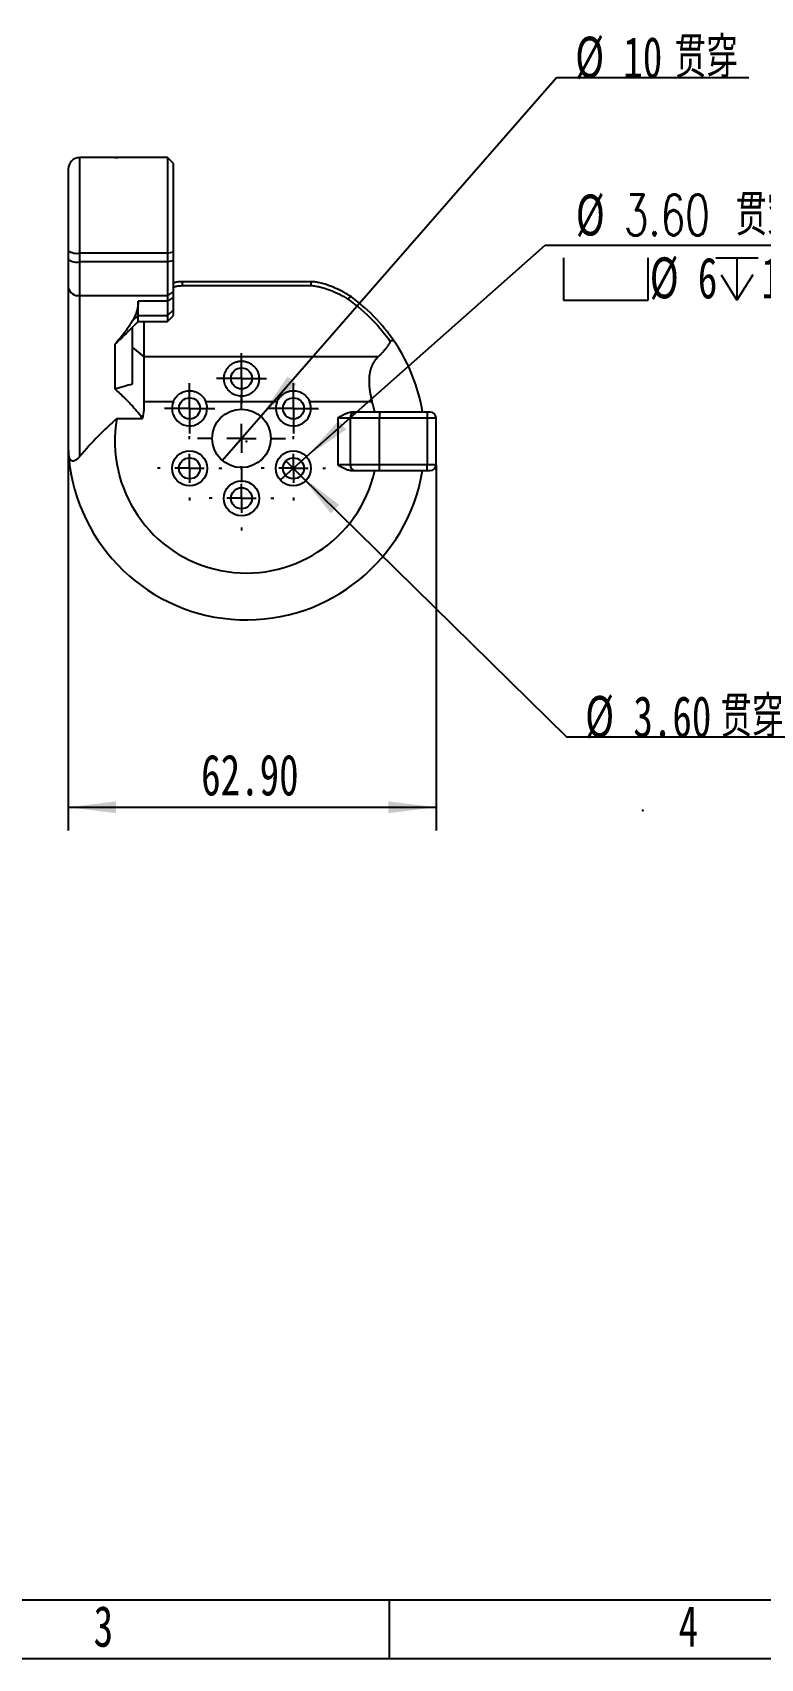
# Model space of a CAD drawing. Header units: millimetres. Extents: x 0 to 304, y 0 to 210.
# Drawn here: x 128 to 190.2, y 0 to 138.9 of the extents above; entities that cross this region are included whole.
import ezdxf

# ---------------------------------------------------------------- set-up
doc = ezdxf.new("R2010")
doc.units = ezdxf.units.MM
doc.header["$PDSIZE"] = -1
doc.layers.add('图框', color=7, linetype='Continuous')
doc.styles.add('SLDTEXTSTYLE0', font='TXT', dxfattribs={"width": 0.7, "bigfont": 'bigfont'})
doc.styles.add('SLDTEXTSTYLE3', font='TXT', dxfattribs={"width": 0.7})
doc.dimstyles.new('SLDDIMSTYLE0', dxfattribs={"dimtxt": 3.5, "dimasz": 4.08, "dimexe": 0, "dimexo": 0.0625, "dimgap": 0.875, "dimtad": 0, "dimtih": 1, "dimtoh": 1, "dimlfac": 2, "dimrnd": 1e-09, "dimzin": 4, "dimdsep": 46, "dimtxsty": 'SLDTEXTSTYLE3', "dimblk1": 'NONE', "dimsah": 1, "dimcen": 0, "dimadec": 0, "dimazin": 1, "dimtfac": 1, "dimtmove": 0, "dimatfit": 3, "dimldrblk": 'NONE', "dimfxl": 1, "dimfrac": 2, "dimtolj": 1, "dimtzin": 12, "dimarcsym": 0})
doc.dimstyles.new('SLDDIMSTYLE1', dxfattribs={"dimtxt": 3.5, "dimasz": 4.08, "dimexe": 0, "dimexo": 0.0625, "dimgap": 0.875, "dimtad": 0, "dimtih": 1, "dimtoh": 1, "dimlfac": 2, "dimrnd": 1e-09, "dimzin": 12, "dimdsep": 46, "dimtxsty": 'SLDTEXTSTYLE3', "dimblk1": 'NONE', "dimsah": 1, "dimcen": 0, "dimadec": 0, "dimazin": 3, "dimtfac": 1, "dimtmove": 0, "dimatfit": 3, "dimldrblk": 'NONE', "dimfxl": 1, "dimfrac": 2, "dimtolj": 1, "dimtzin": 12, "dimarcsym": 0})
doc.dimstyles.new('SLDDIMSTYLE2', dxfattribs={"dimtxt": 3.5, "dimasz": 4.08, "dimexe": 0, "dimexo": 0.0625, "dimgap": 0.875, "dimtad": 2, "dimlfac": 2, "dimrnd": 1e-09, "dimzin": 4, "dimdsep": 46, "dimtxsty": 'SLDTEXTSTYLE3', "dimsah": 1, "dimcen": 0.09, "dimadec": 0, "dimazin": 1, "dimtfac": 1, "dimtofl": 0, "dimtmove": 0, "dimatfit": 3, "dimfxl": 1, "dimfrac": 2, "dimtolj": 1, "dimtzin": 12, "dimarcsym": 0})

# ---------------------------------------------------------------- blocks, each defined once
blk = doc.blocks.new('_D')
at = {"layer": '图框'}
for p, q in [((149.65, 102.33), (150.93, 101.07)), ((150.93, 101.07), (173.64, 78.77)), ((173.64, 78.77), (193.12, 78.77))]:
    blk.add_line(p, q, dxfattribs=at)
blk.add_solid([(150.93, 101.07), (153.49, 97.85), (154.2, 98.57)], dxfattribs=at)
at = {"layer": '图框', "char_height": 3.5, "attachment_point": 1}
for s, insert, style in [('%%c', (175.22, 82.25), 'SLDTEXTSTYLE3'), ('3.60', (179.34, 82.24), 'SLDTEXTSTYLE3'), ('贯穿', (186.78, 82.24), 'SLDTEXTSTYLE0')]:
    blk.add_mtext(s, dxfattribs=dict(at, insert=insert, style=style))
blk = doc.blocks.new('_None')
blk = doc.blocks.new('SW_SYMBOL_HOLE_SPOT')
at = {"layer": '图框', "color": 0}
for p, q in [((0, 875), (0, 75)), ((1600, 75), (1600, 875)), ((0, 75), (1600, 75))]:
    blk.add_line(p, q, dxfattribs=at)
blk = doc.blocks.new('SW_SYMBOL_HOLE_DEPTH')
at = {"layer": '图框', "color": 0}
for p, q in [((0, 875), (800, 875)), ((400, 875), (400, 75)), ((100, 555), (400, 75)), ((700, 555), (400, 75))]:
    blk.add_line(p, q, dxfattribs=at)
blk = doc.blocks.new('_D_1')
at = {"layer": '图框'}
for p, q in [((151.41, 102.7), (171.79, 120.76)), ((171.79, 120.76), (193.36, 120.76)), ((149.17, 100.71), (151.41, 102.7))]:
    blk.add_line(p, q, dxfattribs=at)
blk.add_solid([(151.41, 102.7), (154.8, 105.02), (154.13, 105.78)], dxfattribs=at)
at = {"layer": '图框', "xscale": 0.0045117371, "yscale": 0.0045117371, "zscale": 0.0045117371}
for name, p in [('SW_SYMBOL_HOLE_SPOT', (173.38, 115.73)), ('SW_SYMBOL_HOLE_DEPTH', (186.39, 115.73))]:
    blk.add_blockref(name, p, dxfattribs=at)
at = {"layer": '图框', "char_height": 3.5, "attachment_point": 1}
for s, insert, style in [('%%c', (174.42, 125.1), 'SLDTEXTSTYLE3'), ('3.60 贯穿', (178.53, 125.09), 'SLDTEXTSTYLE0'), ('%%c', (180.74, 119.73), 'SLDTEXTSTYLE3'), ('6', (184.85, 119.72), 'SLDTEXTSTYLE3'), ('10', (190.28, 119.72), 'SLDTEXTSTYLE3')]:
    blk.add_mtext(s, dxfattribs=dict(at, insert=insert, style=style))
blk = doc.blocks.new('_D_2')
at = {"layer": '图框'}
for p, q in [((147.49, 106.15), (172.78, 135.1)), ((172.78, 135.1), (189.2, 135.1)), ((144.21, 102.38), (147.49, 106.15))]:
    blk.add_line(p, q, dxfattribs=at)
blk.add_solid([(147.49, 106.15), (150.56, 108.88), (149.8, 109.55)], dxfattribs=at)
at = {"layer": '图框', "char_height": 3.5, "attachment_point": 1}
for s, insert, style in [('贯穿', (182.87, 138.57), 'SLDTEXTSTYLE0'), ('%%c', (174.37, 138.59), 'SLDTEXTSTYLE3'), ('10', (178.48, 138.57), 'SLDTEXTSTYLE3')]:
    blk.add_mtext(s, dxfattribs=dict(at, insert=insert, style=style))
blk = doc.blocks.new('_D_3')
at = {"layer": '图框'}
for p, q in [((131.03, 104), (131.03, 70.74)), ((162.48, 102), (162.48, 70.74)), ((131.03, 72.74), (162.48, 72.74))]:
    blk.add_line(p, q, dxfattribs=at)
for points in [[(131.03, 72.74), (135.11, 72.23), (135.11, 73.24)], [(162.48, 72.74), (158.4, 73.24), (158.4, 72.23)]]:
    blk.add_solid(points, dxfattribs=at)
at = {"layer": '图框', "insert": (142.4, 77.25), "char_height": 3.5, "attachment_point": 1, "style": 'SLDTEXTSTYLE3'}
blk.add_mtext('62.90', dxfattribs=at)
blk = doc.blocks.new('SW_CENTERMARKSYMBOL_0')
at = {"layer": '图框', "color": 0}
for p, q in [((0, 2.5), (0, 3.75)), ((-2.5, 0), (-3.75, 0)), ((0, 0), (-1.25, 0)), ((0, 0), (0, 1.25)), ((0, 0), (0, -1.25)), ((0, 0), (1.25, 0)), ((2.5, 0), (3.75, 0)), ((0, -2.5), (0, -3.75))]:
    blk.add_line(p, q, dxfattribs=at)
blk = doc.blocks.new('SW_CENTERMARKSYMBOL_1')
at = {"layer": '图框', "color": 0}
for p, q in [((0, 1.25), (0, 2.15)), ((-1.25, 0), (-2.15, 0)), ((0, 0), (-1.25, 0)), ((0, 0), (0, 1.25)), ((0, 0), (0, -1.25)), ((0, 0), (1.25, 0)), ((1.25, 0), (2.15, 0)), ((0, -1.25), (0, -2.15))]:
    blk.add_line(p, q, dxfattribs=at)
blk = doc.blocks.new('SW_CENTERMARKSYMBOL_2')
at = {"layer": '图框', "color": 0}
for p, q in [((0, 1.25), (0, 2.15)), ((-1.25, 0), (-2.15, 0)), ((0, 0), (-1.25, 0)), ((0, 0), (0, 1.25)), ((0, 0), (0, -1.25)), ((0, 0), (1.25, 0)), ((1.25, 0), (2.15, 0)), ((0, -1.25), (0, -2.15))]:
    blk.add_line(p, q, dxfattribs=at)
blk = doc.blocks.new('SW_CENTERMARKSYMBOL_3')
at = {"layer": '图框', "color": 0}
for p, q in [((0, 2.5), (0, 2.75)), ((-2.5, 0), (-2.75, 0)), ((0, 0), (-1.25, 0)), ((0, 0), (0, 1.25)), ((0, 0), (0, -1.25)), ((0, 0), (1.25, 0)), ((2.5, 0), (2.75, 0)), ((0, -2.5), (0, -2.75))]:
    blk.add_line(p, q, dxfattribs=at)
blk = doc.blocks.new('SW_CENTERMARKSYMBOL_4')
at = {"layer": '图框', "color": 0}
for p, q in [((0, 1.25), (0, 2.15)), ((-1.25, 0), (-2.15, 0)), ((0, 0), (-1.25, 0)), ((0, 0), (0, 1.25)), ((0, 0), (0, -1.25)), ((0, 0), (1.25, 0)), ((1.25, 0), (2.15, 0)), ((0, -1.25), (0, -2.15))]:
    blk.add_line(p, q, dxfattribs=at)
blk = doc.blocks.new('SW_CENTERMARKSYMBOL_5')
at = {"layer": '图框', "color": 0}
for p, q in [((0, 2.5), (0, 2.75)), ((-2.5, 0), (-2.75, 0)), ((0, 0), (-1.25, 0)), ((0, 0), (0, 1.25)), ((0, 0), (0, -1.25)), ((0, 0), (1.25, 0)), ((2.5, 0), (2.75, 0)), ((0, -2.5), (0, -2.75))]:
    blk.add_line(p, q, dxfattribs=at)
blk = doc.blocks.new('SW_CENTERMARKSYMBOL_6')
at = {"layer": '图框', "color": 0}
for p, q in [((0, 2.5), (0, 2.75)), ((-2.5, 0), (-2.75, 0)), ((0, 0), (-1.25, 0)), ((0, 0), (0, 1.25)), ((0, 0), (0, -1.25)), ((0, 0), (1.25, 0)), ((2.5, 0), (2.75, 0)), ((0, -2.5), (0, -2.75))]:
    blk.add_line(p, q, dxfattribs=at)

msp = doc.modelspace()

# ---------------------------------------------------------------- linework, layer by layer
at = {"color": 7, "linetype": 'Continuous', "lineweight": 25}
for p, q in [((135.0305, 128.2513), (132.0305, 128.2513)), ((132.0305, 120.09), (132.0305, 128.2513)), ((139.5305, 128.2467), (135.2805, 128.2467)), ((139.5305, 128.2467), (139.5305, 120.09)), ((131.0305, 127.2513), (131.0305, 120.299)), ((140.0305, 127.7513), (140.0255, 127.7513)), ((140.0305, 120.1945), (140.0305, 127.7513)), ((131.0305, 120.299), (131.0305, 119.5436)), ((131.0305, 119.5436), (131.0305, 117.1546)), ((139.5305, 120.09), (132.0305, 120.09)), ((132.0305, 119.3345), (132.0305, 120.09)), ((139.5305, 120.09), (140.0305, 120.1945)), ((139.5305, 120.09), (139.5305, 119.3345)), ((140.0305, 119.439), (140.0305, 120.1945)), ((139.5305, 119.3345), (132.0305, 119.3345)), ((132.0305, 116.4677), (132.0305, 119.3345)), ((140.0305, 119.439), (139.5305, 119.3345)), ((139.5305, 119.3345), (139.5305, 116.4677)), ((140.0305, 116.8112), (140.0305, 119.439)), ((131.0305, 117.1546), (131.0305, 104.0013)), ((140.0305, 116.8112), (139.5305, 116.4677)), ((140.0305, 116.3213), (140.0305, 116.8112)), ((151.7746, 117.6496), (140.7863, 117.6496)), ((140.7863, 117.317), (151.7746, 117.317)), ((132.0305, 116.4677), (139.5305, 116.4677)), ((132.0305, 102.7236), (132.0305, 116.4677)), ((139.5305, 115.9779), (137.0305, 115.9779)), ((137.0305, 114.7699), (137.0305, 115.9779)), ((139.5305, 116.4677), (139.5305, 115.9779)), ((140.0305, 116.3213), (139.5305, 115.9779)), ((139.5305, 115.9779), (139.5305, 114.7699)), ((140.0305, 115.2342), (140.0305, 116.3213)), ((155.2373, 116.3438), (155.0443, 116.4696)), ((136.5219, 114.2977), (137.0305, 114.7699)), ((136.5305, 113.7513), (137.0305, 114.2513)), ((137.0305, 114.7699), (139.5305, 114.7699)), ((137.0305, 114.2513), (137.0305, 114.7699)), ((137.0305, 114.2513), (139.5305, 114.2513)), ((137.5305, 111.2393), (137.5305, 114.2513)), ((140.0305, 115.2342), (139.5305, 114.7699)), ((139.5305, 114.7699), (139.5305, 114.2513)), ((139.5305, 114.2513), (140.0305, 114.7513)), ((140.0305, 114.7513), (140.0305, 115.2342)), ((136.5305, 108.9207), (136.5305, 113.7574)), ((135.0305, 112.3054), (135.0305, 108.4826)), ((137.5305, 111.2393), (136.5305, 112.0602)), ((137.5305, 107.4142), (137.5305, 111.2393)), ((157.5424, 111.2393), (137.5305, 111.2393)), ((137.5305, 107.4143), (140.0321, 107.4143)), ((142.791, 107.4143), (148.9089, 107.4143)), ((151.6678, 107.4143), (157.0003, 107.4143)), ((135.202, 105.9583), (137.4016, 105.9583)), ((154.082, 106.0013), (154.082, 102.0013)), ((154.082, 106.0013), (155.1532, 106.0013)), ((155.1532, 106.0013), (157.6527, 106.0013)), ((155.1532, 102.0013), (155.1532, 106.0013)), ((155.5103, 106.5013), (155.4049, 106.5013)), ((157.6527, 106.5013), (155.5103, 106.5013)), ((161.7305, 106.5013), (157.6527, 106.5013)), ((157.6527, 106.5013), (157.6527, 106.0013)), ((157.6527, 102.0013), (157.6527, 106.0013)), ((157.6527, 106.0013), (161.7305, 106.0013)), ((161.9805, 106.5013), (161.7305, 106.5013)), ((161.7305, 106.5013), (161.7305, 106.0013)), ((161.7305, 106.0013), (162.4805, 106.0013)), ((161.7305, 106.0013), (161.7305, 102.0013)), ((162.4805, 102.0013), (162.4805, 106.0013)), ((155.1532, 102.0013), (154.082, 102.0013)), ((157.6527, 102.0013), (155.1532, 102.0013)), ((155.4049, 101.5013), (155.5103, 101.5013)), ((155.5103, 101.5013), (157.6527, 101.5013)), ((157.6527, 101.5013), (157.6527, 102.0013)), ((161.7305, 102.0013), (157.6527, 102.0013)), ((157.6527, 101.5013), (161.7305, 101.5013)), ((161.7305, 101.5013), (161.7305, 102.0013)), ((162.4805, 102.0013), (161.7305, 102.0013)), ((161.7305, 101.5013), (161.9805, 101.5013))]:
    msp.add_line(p, q, dxfattribs=at)
at = {"color": 7, "linetype": 'Continuous'}
for p, q in [((146.2805, 104.0013), (146.2805, 104.0695)), ((146.2805, 104.0013), (146.3146, 104.0013)), ((180.1587, 72.4669), (180.1587, 72.5226)), ((180.1587, 72.4669), (180.1828, 72.453))]:
    msp.add_line(p, q, dxfattribs=at)
at = {"color": 7, "linetype": 'Continuous', "lineweight": 25, "flags": 128}
msp.add_lwpolyline([(140.0255, 127.7513), (139.7524, 128.0246), (139.5305, 128.2467)], dxfattribs=at)
at = {"color": 7, "linetype": 'Continuous', "lineweight": 25}
for centre, radius in [((145.8499, 109.3876), 0.9), ((141.4116, 106.8251), 0.9), ((150.2883, 106.8251), 0.9), ((145.8499, 104.2626), 2.5), ((141.4116, 101.7001), 1.5), ((150.2883, 101.7001), 1.5), ((141.4116, 101.7001), 0.9), ((150.2883, 101.7001), 0.9), ((145.8499, 99.1376), 1.5), ((145.8499, 99.1376), 0.9)]:
    msp.add_circle(centre, radius, dxfattribs=at)
for centre, radius, start, end in [((132.0305, 127.2513), 1, 90, 180), ((131.7914, 121.4424), 1.3734, 236.355862, 280.024372), ((131.7914, 120.6869), 1.3734, 236.355862, 280.024372), ((131.8984, 117.3469), 0.889, 192.48905, 278.542298), ((146.2805, 104.0013), 15.25, 9.435339, 33.398034), ((141.4116, 106.8251), 1.5, 156.871948, 0), ((141.4116, 106.8251), 1.5, 0, 23.128052), ((150.2883, 106.8251), 1.5, 156.871948, 0), ((150.2883, 106.8251), 1.5, 0, 23.128052), ((146.2805, 104.0013), 11.25, 12.839588, 17.660283), ((146.2805, 104.0013), 11.25, 169.982028, 347.160412), ((155.5961, 106.0626), 0.4471, 101.06073, 187.874742), ((161.9805, 106.0013), 0.5, 0, 90), ((146.2805, 104.0013), 15.25, 184.87698, 350.564661), ((155.5961, 101.9401), 0.4471, 172.125258, 258.93927), ((161.9805, 102.0013), 0.5, 270, 0)]:
    msp.add_arc(centre, radius, start, end, dxfattribs=at)
msp.add_ellipse((146.2805, -11.9522), major_axis=(0, 122.6881), ratio=0.32675907, start_param=0.27998773, end_param=0.36340091, dxfattribs=at)
for points, knots in [([(135.0305, 128.2513), (135.0308, 128.2513), (135.0316, 128.2513), (135.0386, 128.251), (135.0517, 128.2505), (135.0729, 128.2498), (135.1088, 128.2488), (135.1609, 128.2477), (135.223, 128.2469), (135.2626, 128.2467), (135.2805, 128.2467)], [0, 0, 0, 0, 0.07825355, 0.16743449, 0.26753792, 0.37855769, 0.50048648, 0.69717054, 0.86370476, 1, 1, 1, 1]), ([(135.2805, 128.2467), (135.2521, 128.2468), (135.2061, 128.247), (135.1478, 128.248), (135.1158, 128.2487), (135.1036, 128.249), (135.1036, 128.249)], [0, 0, 0, 0, 0.43060847, 0.69787315, 0.99920741, 1, 1, 1, 1]), ([(140.7863, 117.6497), (140.6679, 117.6433), (140.4534, 117.6317), (140.2025, 117.5847), (140.0698, 117.5541), (140.0305, 117.545)], [0, 0, 0, 0, 0.46450761, 0.84147935, 1, 1, 1, 1]), ([(140.0305, 117.2021), (140.0772, 117.2136), (140.2308, 117.2513), (140.4823, 117.299), (140.6895, 117.3113), (140.7863, 117.317)], [0, 0, 0, 0, 0.18910724, 0.62088092, 1, 1, 1, 1]), ([(140.7863, 117.642), (140.7863, 117.6433), (140.7863, 117.6474), (140.7863, 117.5878), (140.7863, 117.4764), (140.7863, 117.3701), (140.7863, 117.317)], [0, 0, 0, 0, 0.14458794, 0.4297253, 0.71486265, 1, 1, 1, 1]), ([(155.0575, 116.4653), (154.9326, 116.5449), (154.7101, 116.6866), (154.3983, 116.8548), (154.1654, 116.9699), (153.9941, 117.0476), (153.8516, 117.1089), (153.7061, 117.1693), (153.538, 117.2363), (153.3298, 117.3139), (153.1087, 117.3892), (152.8804, 117.4584), (152.6574, 117.5182), (152.4026, 117.5749), (152.1062, 117.6317), (151.8915, 117.6429), (151.7746, 117.649)], [0, 0, 0, 0, 0.12825207, 0.2284542, 0.30138197, 0.34850085, 0.39043429, 0.4350738, 0.48271122, 0.54356484, 0.62330319, 0.68057844, 0.7454573, 0.81867117, 0.90129892, 1, 1, 1, 1]), ([(151.7746, 117.642), (151.7746, 117.6434), (151.7746, 117.6475), (151.7746, 117.5879), (151.7746, 117.4764), (151.7746, 117.3701), (151.7746, 117.317)], [0, 0, 0, 0, 0.14642795, 0.43095197, 0.71547598, 1, 1, 1, 1]), ([(151.7746, 117.317), (151.8473, 117.317), (151.9185, 117.3117), (152.0614, 117.2953), (152.1334, 117.2843), (152.3486, 117.2464), (152.4901, 117.2153), (152.9082, 117.1087), (153.1796, 117.0198), (153.7119, 116.8186), (153.9721, 116.7051), (154.4753, 116.4513), (154.7177, 116.3107), (154.9436, 116.1531)], [0, 0, 0, 0, 0.0625, 0.0625, 0.125, 0.125, 0.25, 0.25, 0.5, 0.5, 0.75, 0.75, 1, 1, 1, 1]), ([(137.0305, 115.9779), (137.0305, 115.7114), (136.9906, 115.445), (136.8253, 114.8923), (136.7, 114.6062), (136.5219, 114.2977)], [0, 0, 0, 0, 0.5, 0.5, 1, 1, 1, 1]), ([(154.9436, 116.1531), (155.7176, 115.613), (156.4191, 115.0111), (157.6322, 113.7693), (158.1457, 113.1305), (158.5629, 112.5275)], [0, 0, 0, 0, 0.5, 0.5, 1, 1, 1, 1]), ([(159.0122, 112.3957), (158.5805, 113.0504), (158.0465, 113.746), (156.7812, 115.0993), (156.0477, 115.7557), (155.2373, 116.3438)], [0, 0, 0, 0, 0.5, 0.5, 1, 1, 1, 1]), ([(136.5219, 114.2977), (136.3529, 114.0052), (136.1501, 113.6982), (135.66, 113.0403), (135.373, 112.6893), (135.0305, 112.3054)], [0, 0, 0, 0, 0.5, 0.5, 1, 1, 1, 1]), ([(158.5629, 112.5275), (158.57, 112.5392), (158.5836, 112.5616), (158.6082, 112.5893), (158.6347, 112.6106), (158.6632, 112.625), (158.6935, 112.6327), (158.7384, 112.6338), (158.8047, 112.6125), (158.8801, 112.5569), (158.9513, 112.4825), (158.9909, 112.4261), (159.0122, 112.3957)], [0, 0, 0, 0, 0.08096476, 0.15582558, 0.22532657, 0.29040467, 0.35222128, 0.41216384, 0.54541067, 0.69891801, 0.83779887, 1, 1, 1, 1]), ([(157.5424, 111.2393), (157.5158, 111.2137), (157.4632, 111.1631), (157.3889, 111.0829), (157.3191, 111.0006), (157.2537, 110.9159), (157.1927, 110.829), (157.1361, 110.7399), (157.0837, 110.6486), (157.0354, 110.5551), (156.9912, 110.4596), (156.951, 110.362), (156.9148, 110.2623), (156.8823, 110.1606), (156.8536, 110.0568), (156.8285, 109.951), (156.807, 109.8431), (156.789, 109.7331), (156.7579, 109.4959), (156.7397, 109.1129), (156.7696, 108.659), (156.8181, 108.2845), (156.867, 107.9973), (156.9271, 107.7066), (156.9757, 107.5122), (157.0003, 107.4143)], [0, 0, 0, 0, 0.03290534, 0.06519327, 0.09690048, 0.12806438, 0.15872313, 0.1889156, 0.2186814, 0.24806086, 0.277095, 0.30582547, 0.3342945, 0.36254484, 0.39061964, 0.41856238, 0.44641673, 0.47422646, 0.50203531, 0.62310082, 0.74608914, 0.80906287, 0.87201876, 0.93548695, 1, 1, 1, 1]), ([(158.5629, 112.5275), (158.5399, 112.4873), (158.4938, 112.4067), (158.4207, 112.2889), (158.3447, 112.173), (158.2654, 112.0593), (158.1831, 111.9476), (158.0701, 111.8024), (157.9228, 111.6276), (157.7378, 111.4274), (157.6076, 111.302), (157.5424, 111.2393)], [0, 0, 0, 0, 0.082336331, 0.164973696, 0.247945694, 0.331284726, 0.415021974, 0.49918738, 0.66586112, 0.832734005, 1, 1, 1, 1]), ([(147.3499, 109.3626), (147.3496, 109.3395), (147.349, 109.2933), (147.3438, 109.2235), (147.3355, 109.1535), (147.3117, 109.01), (147.2494, 108.7949), (147.1181, 108.5481), (146.9627, 108.3482), (146.7946, 108.1902), (146.6023, 108.0578), (146.3186, 107.9226), (146.0081, 107.8568), (145.6965, 107.8644), (145.466, 107.9067), (145.2419, 107.9843), (145.0346, 108.097), (144.8495, 108.2371), (144.6383, 108.4567), (144.4392, 108.7864), (144.3543, 109.1455), (144.3466, 109.4272), (144.3777, 109.7005), (144.4834, 110.0241), (144.6684, 110.3029), (144.8553, 110.4913), (145.0176, 110.6158), (145.1992, 110.7199), (145.371, 110.7873), (145.5142, 110.826), (145.6254, 110.8471), (145.7374, 110.8602), (145.8125, 110.8618), (145.8499, 110.8626)], [0, 0, 0, 0, 0.01031536, 0.02061711, 0.03092455, 0.04125697, 0.08395055, 0.12581385, 0.15671946, 0.18720803, 0.21901659, 0.25040445, 0.31303478, 0.34372304, 0.37486239, 0.40657921, 0.43843771, 0.46932092, 0.49992745, 0.56189432, 0.62577775, 0.65600227, 0.68716697, 0.75078902, 0.81418233, 0.84543078, 0.87573258, 0.90828747, 0.93879246, 0.95458946, 0.96994019, 0.98501658, 1, 1, 1, 1]), ([(145.8499, 110.8626), (145.8732, 110.8623), (145.9196, 110.8617), (145.989, 110.8567), (146.0579, 110.8488), (146.1265, 110.8377), (146.1946, 110.8233), (146.2623, 110.8056), (146.3296, 110.7845), (146.3965, 110.7601), (146.5311, 110.7036), (146.724, 110.5939), (146.9394, 110.4064), (147.1167, 110.1833), (147.2258, 109.9729), (147.2897, 109.7922), (147.3242, 109.6516), (147.3459, 109.5086), (147.3486, 109.4111), (147.3499, 109.3626)], [0, 0, 0, 0, 0.02632168, 0.05261178, 0.07899257, 0.10558508, 0.13250748, 0.15987365, 0.18779207, 0.21636491, 0.2456875, 0.36628903, 0.49508607, 0.62142401, 0.7482383, 0.81279532, 0.87599847, 0.93825726, 1, 1, 1, 1]), ([(135.0305, 108.4826), (135.3525, 108.1923), (135.6302, 107.9321), (136.1211, 107.4534), (136.3343, 107.235), (136.7119, 106.8281), (136.8761, 106.6396), (137.1661, 106.2843), (137.2918, 106.1174), (137.4016, 105.9583)], [0, 0, 0, 0, 0.25, 0.25, 0.5, 0.5, 0.75, 0.75, 1, 1, 1, 1]), ([(140.0321, 107.4143), (140.0441, 107.441), (140.068, 107.4944), (140.1097, 107.5717), (140.1558, 107.6468), (140.2066, 107.7194), (140.2872, 107.8219), (140.4076, 107.9465), (140.5803, 108.0794), (140.7721, 108.1881), (141.0465, 108.2922), (141.4115, 108.3468), (141.7766, 108.2923), (142.051, 108.1881), (142.2428, 108.0794), (142.4155, 107.9465), (142.5496, 107.8077), (142.6517, 107.6724), (142.7297, 107.5474), (142.7706, 107.4586), (142.791, 107.4143)], [0, 0, 0, 0, 0.0250661, 0.05012782, 0.07527076, 0.10057966, 0.12613762, 0.18729221, 0.24905337, 0.31299361, 0.37609681, 0.50000609, 0.62392884, 0.68701745, 0.75098417, 0.81271979, 0.87389234, 0.91633166, 0.95823688, 1, 1, 1, 1]), ([(148.9089, 107.4143), (148.9208, 107.441), (148.9447, 107.4944), (148.9865, 107.5717), (149.0326, 107.6468), (149.0833, 107.7194), (149.164, 107.8219), (149.2844, 107.9465), (149.4571, 108.0794), (149.6489, 108.1881), (149.9232, 108.2922), (150.2883, 108.3468), (150.6534, 108.2922), (150.9277, 108.1881), (151.1195, 108.0794), (151.2922, 107.9465), (151.4263, 107.8077), (151.5285, 107.6724), (151.6064, 107.5474), (151.6473, 107.4586), (151.6678, 107.4143)], [0, 0, 0, 0, 0.02506439, 0.05012551, 0.07526894, 0.10057946, 0.12614013, 0.18729639, 0.2490483, 0.31299854, 0.37610363, 0.50002637, 0.62393566, 0.68702238, 0.75097909, 0.81272396, 0.87389485, 0.91633026, 0.95823464, 1, 1, 1, 1]), ([(155.4049, 106.5013), (155.3812, 106.5009), (155.3331, 106.5), (155.2602, 106.4933), (155.1857, 106.4827), (155.11, 106.4678), (155.0333, 106.449), (154.9558, 106.4264), (154.8776, 106.4), (154.7989, 106.3703), (154.7255, 106.3398), (154.6569, 106.3093), (154.5434, 106.2559), (154.3495, 106.1566), (154.1816, 106.0591), (154.082, 106.0013)], [0, 0, 0, 0, 0.04970388, 0.10088016, 0.15346249, 0.20738707, 0.26259589, 0.31903971, 0.37668062, 0.43549423, 0.49547166, 0.54337715, 0.59285682, 0.75866988, 1, 1, 1, 1]), ([(131.0857, 102.7048), (131.0914, 102.6861), (131.1027, 102.6494), (131.1232, 102.5979), (131.1457, 102.5508), (131.1705, 102.5083), (131.1973, 102.4705), (131.2261, 102.4374), (131.2568, 102.4092), (131.2893, 102.3858), (131.3672, 102.3435), (131.5145, 102.3322), (131.6744, 102.4039), (131.8094, 102.5015), (131.9197, 102.6001), (131.9921, 102.6809), (132.0305, 102.7236)], [0, 0, 0, 0, 0.0376583, 0.07363489, 0.10813272, 0.14138179, 0.17363887, 0.20518494, 0.23632023, 0.2673569, 0.29861007, 0.45138878, 0.64290188, 0.74743039, 0.86633699, 1, 1, 1, 1]), ([(154.082, 102.0013), (154.1679, 101.9514), (154.3231, 101.8612), (154.5359, 101.7486), (154.7107, 101.6681), (154.8603, 101.6076), (155.0007, 101.5613), (155.1387, 101.5275), (155.2732, 101.5056), (155.3617, 101.5027), (155.4049, 101.5013)], [0, 0, 0, 0, 0.208246467, 0.376647963, 0.504589567, 0.611697294, 0.715006084, 0.814360867, 0.909479277, 1, 1, 1, 1])]:
    msp.add_open_spline(points, degree=3, knots=knots, dxfattribs=at)
for points in [[(155.2373, 116.3438), (155.2153, 116.3598), (155.1339, 116.3401), (155.0071, 116.2246), (154.9436, 116.1531)], [(136.5305, 113.7574), (136.0559, 113.2909), (135.5559, 112.8068), (135.0305, 112.3054)], [(135.0305, 108.4826), (135.5666, 108.6534), (136.0666, 108.7994), (136.5305, 108.9207)], [(137.4016, 105.9583), (137.5162, 106.4581), (137.5574, 106.9331), (137.5305, 107.4142)], [(131.0305, 104.0013), (131.0305, 103.5926), (131.0478, 103.149), (131.0857, 102.7048)]]:
    msp.add_open_spline(points, degree=3, dxfattribs=at)
at = {"color": 7, "linetype": 'Continuous'}
for p in [(146.2805, 104.0013), (180.1587, 72.4669)]:
    msp.add_point(p, dxfattribs=at)
at = {"layer": '图框', "lineweight": 25}
for p, q in [((25, 5), (292, 5)), ((158.5, 0), (158.5, 5))]:
    msp.add_line(p, q, dxfattribs=at)
at = {"layer": '图框'}
msp.add_line((0, 0), (297, 0), dxfattribs=at)

# ---------------------------------------------------------------- block references
for name, p in [('SW_CENTERMARKSYMBOL_4', (145.8499, 109.3876)), ('SW_CENTERMARKSYMBOL_2', (141.4116, 106.8251)), ('SW_CENTERMARKSYMBOL_1', (150.2883, 106.8251)), ('SW_CENTERMARKSYMBOL_0', (145.8499, 104.2626)), ('SW_CENTERMARKSYMBOL_5', (141.4116, 101.7001)), ('SW_CENTERMARKSYMBOL_6', (150.2883, 101.7001)), ('SW_CENTERMARKSYMBOL_3', (145.8499, 99.1376))]:
    msp.add_blockref(name, p, dxfattribs=at)

# ---------------------------------------------------------------- texts
at = {"layer": '图框', "char_height": 3.5, "attachment_point": 2, "style": 'SLDTEXTSTYLE3'}
for s, insert in [('3', (134.0444, 4.4995)), ('4', (184.0444, 4.4995))]:
    msp.add_mtext(s, dxfattribs=dict(at, insert=insert))

# ---------------------------------------------------------------- dimensions: what is measured, and where the dimension line sits
at = {"layer": '图框'}
for p1, p2, text, dimstyle, picture, middle in [((144.2055, 102.3795), (147.4943, 106.1456), '<> 贯穿', 'SLDDIMSTYLE1', '_D_2', (181.7858, 136.7455)), ((149.1659, 100.705), (151.4108, 102.6951), '%%c3.60 贯穿\\P{\\fGDT;v}<>{\\fGDT;x}10', 'SLDDIMSTYLE1', '_D_1', (183.3665, 120.1488)), ((149.6463, 102.3308), (150.9304, 101.0694), '<> 贯穿', 'SLDDIMSTYLE0', '_D', (184.1733, 80.4122))]:
    dim = msp.add_diameter_dim_2p(p1=p1, p2=p2, text=text, dimstyle=dimstyle, dxfattribs=at)
    dim.commit()
    dim.dimension.update_dxf_attribs({"geometry": picture, "text_midpoint": middle, "dimtype": 163})
dim = msp.add_linear_dim(base=(162.4805, 72.736), p1=(131.0305, 104.0013), p2=(162.4805, 102.0013), dimstyle='SLDDIMSTYLE2', dxfattribs=at)
dim.commit()
dim.dimension.update_dxf_attribs({"geometry": '_D_3', "text_midpoint": (146.2321, 72.736), "dimtype": 160})

doc.saveas('drawing.dxf')
